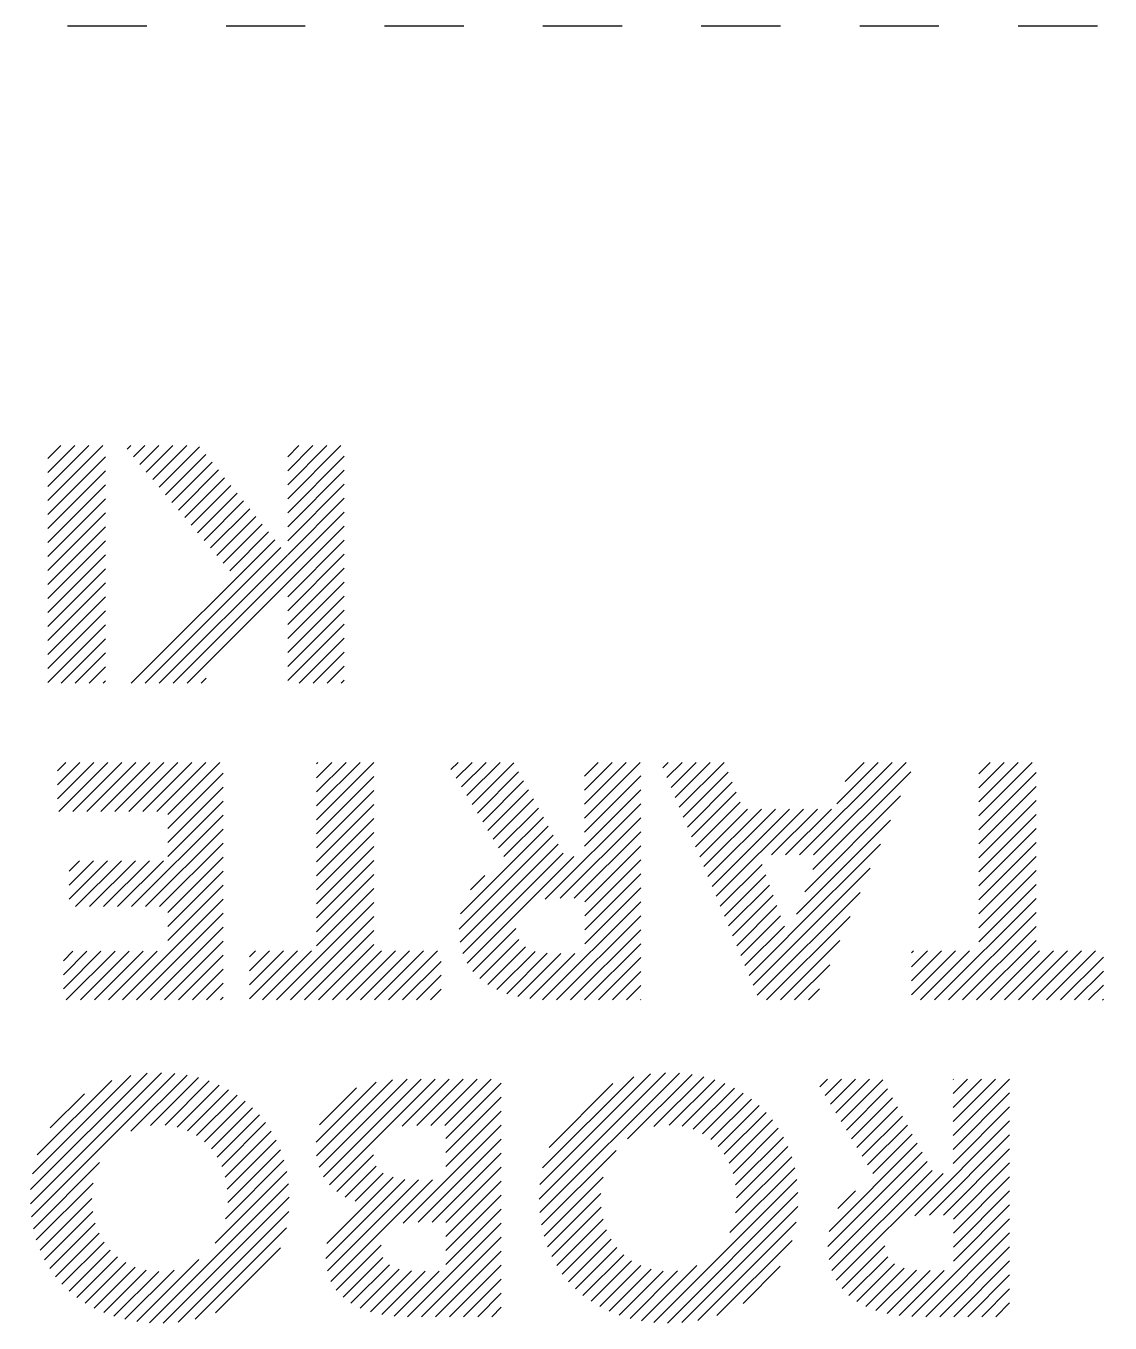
# Model space of a CAD drawing. Header units: millimetres. Extents: x -407 to 407, y -1471 to -78.
# Drawn here: x -117.6 to -49.2, y -276.9 to -195 of the extents above; entities that cross this region are included whole.
import ezdxf

# ---------------------------------------------------------------- set-up
doc = ezdxf.new("R2010")
doc.units = ezdxf.units.MM
doc.header["$MEASUREMENT"] = 0
doc.linetypes.add('Dashed', pattern=[10, 5, -5])
doc.layers.add('Etch2', color=5, linetype='Dashed', true_color=0x0000ff)
doc.layers.add('Opsoro logo', color=5, linetype='Continuous', true_color=0x0000ff)
pattern_1 = [(225, (0, 0), (0.4419417, -0.4419417), [])]

msp = doc.modelspace()

# ---------------------------------------------------------------- hatches: boundary and pattern name
at = {"layer": 'Opsoro logo'}
h = msp.add_hatch(dxfattribs=at)
h.set_pattern_fill('Hatch1', color=256, scale=5, angle=225, style=0, pattern_type=2)
h.set_pattern_definition(pattern_1)
h.paths.add_polyline_path([(-112.61, -221.5), (-112.61, -236.5), (-116.254, -236.5), (-116.254, -221.5)], flags=0)
h = msp.add_hatch(dxfattribs=at)
h.set_pattern_fill('Hatch1', color=256, scale=5, angle=225, style=0, pattern_type=2)
h.set_pattern_definition(pattern_1)
h.paths.add_polyline_path([(-106.72, -221.5), (-101.148, -228.407), (-101.106, -228.407), (-101.106, -221.5), (-97.547, -221.5), (-97.547, -236.5), (-101.106, -236.5), (-101.106, -230.398), (-101.169, -230.398), (-106.53, -236.5), (-111.064, -236.5), (-104.602, -229.593), (-111.445, -221.5)], flags=0)
h = msp.add_hatch(dxfattribs=at)
h.set_pattern_fill('Hatch1', color=256, scale=5, angle=225, style=0, pattern_type=2)
h.set_pattern_definition(pattern_1)
h.paths.add_polyline_path([(-105.178, -241.5), (-105.178, -256.5), (-115.263, -256.5), (-115.263, -253.428), (-108.674, -253.428), (-108.674, -250.61), (-114.903, -250.61), (-114.903, -247.708), (-108.674, -247.708), (-108.674, -244.593), (-115.644, -244.593), (-115.644, -241.5)], flags=0)
h = msp.add_hatch(dxfattribs=at)
h.set_pattern_fill('Hatch1', color=256, scale=5, angle=225, style=0, pattern_type=2)
h.set_pattern_definition(pattern_1)
h.paths.add_polyline_path([(-99.288, -253.407), (-99.288, -241.5), (-95.665, -241.5), (-95.665, -253.407), (-91.428, -253.407), (-91.428, -256.5), (-103.525, -256.5), (-103.525, -253.407)], flags=0)
h = msp.add_hatch(dxfattribs=at)
h.set_pattern_fill('Hatch1', color=256, scale=5, angle=225, style=0, pattern_type=2)
h.set_pattern_definition(pattern_1)
h.paths.add_polyline_path([(-86.852, -241.5), (-83.61, -247.453), (-82.381, -247.453), (-82.381, -241.5), (-78.822, -241.5), (-78.822, -256.5), (-84.542, -256.5), (-84.812, -256.497), (-85.079, -256.486), (-85.345, -256.469), (-85.61, -256.444), (-85.872, -256.413), (-86.133, -256.375), (-86.393, -256.33), (-86.65, -256.278), (-86.778, -256.249), (-86.904, -256.217), (-87.028, -256.183), (-87.151, -256.147), (-87.272, -256.109), (-87.391, -256.067), (-87.509, -256.024), (-87.625, -255.978), (-87.739, -255.93), (-87.852, -255.879), (-87.963, -255.826), (-88.073, -255.771), (-88.18, -255.713), (-88.286, -255.653), (-88.391, -255.59), (-88.494, -255.525), (-88.594, -255.458), (-88.692, -255.388), (-88.788, -255.315), (-88.881, -255.239), (-88.971, -255.161), (-89.059, -255.081), (-89.145, -254.997), (-89.227, -254.911), (-89.307, -254.822), (-89.385, -254.731), (-89.46, -254.637), (-89.532, -254.54), (-89.602, -254.441), (-89.67, -254.339), (-89.734, -254.234), (-89.797, -254.127), (-89.827, -254.072), (-89.856, -254.017), (-89.884, -253.961), (-89.911, -253.903), (-89.937, -253.845), (-89.962, -253.786), (-89.986, -253.727), (-90.01, -253.666), (-90.032, -253.605), (-90.054, -253.543), (-90.094, -253.416), (-90.13, -253.286), (-90.162, -253.153), (-90.191, -253.016), (-90.215, -252.876), (-90.236, -252.732), (-90.253, -252.586), (-90.267, -252.436), (-90.276, -252.283), (-90.282, -252.126), (-90.284, -251.966), (-90.281, -251.777), (-90.277, -251.684), (-90.271, -251.592), (-90.264, -251.501), (-90.255, -251.411), (-90.244, -251.322), (-90.232, -251.234), (-90.219, -251.147), (-90.203, -251.06), (-90.186, -250.975), (-90.168, -250.891), (-90.148, -250.807), (-90.126, -250.725), (-90.102, -250.643), (-90.077, -250.562), (-90.051, -250.483), (-90.022, -250.404), (-89.993, -250.326), (-89.961, -250.25), (-89.928, -250.174), (-89.893, -250.099), (-89.857, -250.025), (-89.819, -249.952), (-89.78, -249.88), (-89.738, -249.809), (-89.696, -249.739), (-89.651, -249.67), (-89.605, -249.601), (-89.558, -249.534), (-89.508, -249.468), (-89.458, -249.403), (-89.405, -249.338), (-89.352, -249.275), (-89.297, -249.213), (-89.241, -249.152), (-89.184, -249.093), (-89.125, -249.034), (-89.066, -248.977), (-89.005, -248.921), (-88.943, -248.866), (-88.879, -248.812), (-88.814, -248.759), (-88.749, -248.707), (-88.681, -248.657), (-88.613, -248.608), (-88.543, -248.56), (-88.472, -248.513), (-88.4, -248.467), (-88.327, -248.422), (-88.252, -248.379), (-88.177, -248.337), (-88.099, -248.295), (-88.021, -248.255), (-87.942, -248.217), (-87.861, -248.179), (-87.695, -248.107), (-87.525, -248.04), (-87.35, -247.977), (-87.169, -247.919), (-91.089, -241.5)], flags=0)
h.paths.add_polyline_path([(-86.703, -251.903), (-86.702, -251.832), (-86.7, -251.763), (-86.695, -251.695), (-86.688, -251.63), (-86.68, -251.566), (-86.669, -251.503), (-86.663, -251.473), (-86.657, -251.443), (-86.65, -251.413), (-86.642, -251.383), (-86.635, -251.355), (-86.626, -251.326), (-86.617, -251.298), (-86.608, -251.27), (-86.598, -251.243), (-86.588, -251.216), (-86.578, -251.19), (-86.566, -251.164), (-86.555, -251.138), (-86.543, -251.113), (-86.53, -251.088), (-86.517, -251.064), (-86.503, -251.04), (-86.489, -251.016), (-86.475, -250.993), (-86.46, -250.97), (-86.429, -250.926), (-86.397, -250.883), (-86.364, -250.841), (-86.329, -250.801), (-86.294, -250.762), (-86.258, -250.724), (-86.22, -250.688), (-86.182, -250.653), (-86.142, -250.619), (-86.101, -250.586), (-86.06, -250.555), (-86.017, -250.525), (-85.973, -250.497), (-85.928, -250.47), (-85.882, -250.444), (-85.835, -250.419), (-85.787, -250.396), (-85.738, -250.374), (-85.689, -250.352), (-85.639, -250.331), (-85.588, -250.312), (-85.537, -250.293), (-85.485, -250.275), (-85.432, -250.258), (-85.379, -250.242), (-85.325, -250.227), (-85.27, -250.212), (-85.215, -250.199), (-85.159, -250.187), (-85.102, -250.175), (-84.987, -250.155), (-84.871, -250.137), (-84.756, -250.122), (-84.641, -250.109), (-84.526, -250.099), (-84.413, -250.091), (-84.3, -250.085), (-84.188, -250.082), (-84.076, -250.081), (-82.36, -250.081), (-82.36, -253.576), (-84.288, -253.576), (-84.389, -253.575), (-84.491, -253.572), (-84.595, -253.567), (-84.699, -253.56), (-84.804, -253.551), (-84.91, -253.541), (-85.125, -253.513), (-85.179, -253.504), (-85.232, -253.495), (-85.285, -253.485), (-85.337, -253.474), (-85.388, -253.462), (-85.439, -253.449), (-85.489, -253.435), (-85.538, -253.42), (-85.587, -253.404), (-85.635, -253.388), (-85.682, -253.37), (-85.729, -253.352), (-85.775, -253.333), (-85.82, -253.312), (-85.865, -253.291), (-85.909, -253.269), (-85.952, -253.246), (-85.994, -253.222), (-86.036, -253.196), (-86.076, -253.17), (-86.115, -253.142), (-86.153, -253.113), (-86.19, -253.083), (-86.227, -253.052), (-86.262, -253.02), (-86.296, -252.986), (-86.329, -252.951), (-86.362, -252.916), (-86.393, -252.879), (-86.423, -252.84), (-86.453, -252.801), (-86.481, -252.761), (-86.495, -252.74), (-86.508, -252.719), (-86.521, -252.697), (-86.533, -252.675), (-86.545, -252.653), (-86.557, -252.63), (-86.568, -252.607), (-86.578, -252.584), (-86.588, -252.56), (-86.598, -252.536), (-86.608, -252.511), (-86.616, -252.486), (-86.625, -252.461), (-86.633, -252.435), (-86.641, -252.409), (-86.648, -252.382), (-86.655, -252.355), (-86.661, -252.327), (-86.667, -252.3), (-86.672, -252.271), (-86.682, -252.214), (-86.689, -252.155), (-86.696, -252.094), (-86.7, -252.032), (-86.703, -251.968)], flags=0)
h = msp.add_hatch(dxfattribs=at)
h.set_pattern_fill('Hatch1', color=256, scale=5, angle=225, style=0, pattern_type=2)
h.set_pattern_definition(pattern_1)
h.paths.add_polyline_path([(-73.547, -241.5), (-72.381, -244.445), (-66.576, -244.445), (-65.475, -241.5), (-61.534, -241.5), (-67.826, -256.5), (-71.343, -256.5), (-77.572, -241.5)], flags=0)
h.paths.add_polyline_path([(-69.521, -252.496), (-67.614, -247.347), (-71.386, -247.347)], flags=0)
h = msp.add_hatch(dxfattribs=at)
h.set_pattern_fill('Hatch1', color=256, scale=5, angle=225, style=0, pattern_type=2)
h.set_pattern_definition(pattern_1)
h.paths.add_polyline_path([(-57.487, -253.407), (-57.487, -241.5), (-53.864, -241.5), (-53.864, -253.407), (-49.627, -253.407), (-49.627, -256.5), (-61.725, -256.5), (-61.725, -253.407)], flags=0)
h = msp.add_hatch(dxfattribs=at)
h.set_pattern_fill('Hatch1', color=256, scale=5, angle=225, style=0, pattern_type=2)
h.set_pattern_definition(pattern_1)
h.paths.add_polyline_path([(-117.347, -269.064), (-117.345, -268.842), (-117.338, -268.623), (-117.326, -268.407), (-117.309, -268.193), (-117.287, -267.981), (-117.261, -267.772), (-117.23, -267.565), (-117.194, -267.361), (-117.153, -267.159), (-117.107, -266.959), (-117.057, -266.762), (-117.002, -266.567), (-116.942, -266.374), (-116.877, -266.184), (-116.807, -265.997), (-116.733, -265.811), (-116.654, -265.629), (-116.572, -265.45), (-116.486, -265.274), (-116.396, -265.102), (-116.302, -264.933), (-116.205, -264.767), (-116.104, -264.604), (-115.999, -264.445), (-115.891, -264.289), (-115.779, -264.136), (-115.663, -263.987), (-115.543, -263.841), (-115.42, -263.698), (-115.293, -263.559), (-115.162, -263.423), (-115.028, -263.29), (-114.89, -263.161), (-114.748, -263.036), (-114.604, -262.914), (-114.456, -262.796), (-114.305, -262.681), (-114.151, -262.571), (-113.994, -262.464), (-113.833, -262.361), (-113.669, -262.261), (-113.502, -262.166), (-113.332, -262.074), (-113.159, -261.985), (-112.982, -261.901), (-112.802, -261.82), (-112.619, -261.743), (-112.432, -261.669), (-112.243, -261.6), (-112.052, -261.535), (-111.859, -261.475), (-111.664, -261.419), (-111.467, -261.368), (-111.268, -261.321), (-111.067, -261.278), (-110.864, -261.24), (-110.659, -261.207), (-110.453, -261.178), (-110.244, -261.153), (-110.033, -261.133), (-109.82, -261.118), (-109.605, -261.106), (-109.388, -261.1), (-109.169, -261.097), (-108.951, -261.1), (-108.734, -261.106), (-108.519, -261.118), (-108.307, -261.133), (-108.096, -261.153), (-107.888, -261.178), (-107.682, -261.207), (-107.477, -261.24), (-107.275, -261.278), (-107.075, -261.321), (-106.877, -261.368), (-106.681, -261.419), (-106.487, -261.475), (-106.295, -261.535), (-106.105, -261.6), (-105.917, -261.669), (-105.732, -261.743), (-105.55, -261.82), (-105.371, -261.901), (-105.196, -261.985), (-105.023, -262.074), (-104.854, -262.166), (-104.687, -262.261), (-104.524, -262.361), (-104.364, -262.464), (-104.208, -262.571), (-104.054, -262.681), (-103.903, -262.796), (-103.756, -262.914), (-103.612, -263.036), (-103.471, -263.161), (-103.333, -263.29), (-103.198, -263.423), (-103.067, -263.559), (-102.94, -263.698), (-102.817, -263.841), (-102.697, -263.987), (-102.581, -264.136), (-102.469, -264.289), (-102.361, -264.445), (-102.256, -264.604), (-102.155, -264.767), (-102.058, -264.933), (-101.964, -265.102), (-101.874, -265.274), (-101.788, -265.45), (-101.706, -265.629), (-101.627, -265.811), (-101.553, -265.997), (-101.483, -266.184), (-101.418, -266.374), (-101.358, -266.567), (-101.303, -266.762), (-101.253, -266.959), (-101.207, -267.159), (-101.166, -267.361), (-101.13, -267.565), (-101.099, -267.772), (-101.073, -267.981), (-101.051, -268.193), (-101.034, -268.407), (-101.022, -268.623), (-101.015, -268.842), (-101.013, -269.064), (-101.015, -269.287), (-101.022, -269.508), (-101.034, -269.727), (-101.051, -269.942), (-101.073, -270.155), (-101.099, -270.365), (-101.13, -270.572), (-101.166, -270.777), (-101.207, -270.979), (-101.253, -271.178), (-101.303, -271.374), (-101.358, -271.568), (-101.418, -271.759), (-101.483, -271.947), (-101.553, -272.133), (-101.627, -272.316), (-101.706, -272.495), (-101.788, -272.672), (-101.874, -272.845), (-101.964, -273.014), (-102.058, -273.18), (-102.155, -273.343), (-102.256, -273.502), (-102.361, -273.658), (-102.469, -273.811), (-102.581, -273.96), (-102.697, -274.106), (-102.817, -274.248), (-102.94, -274.387), (-103.067, -274.523), (-103.198, -274.655), (-103.333, -274.784), (-103.471, -274.909), (-103.612, -275.031), (-103.756, -275.149), (-103.903, -275.263), (-104.054, -275.374), (-104.208, -275.481), (-104.364, -275.585), (-104.524, -275.684), (-104.687, -275.78), (-104.854, -275.873), (-105.023, -275.962), (-105.196, -276.047), (-105.371, -276.129), (-105.55, -276.207), (-105.732, -276.281), (-105.917, -276.352), (-106.105, -276.418), (-106.295, -276.481), (-106.487, -276.539), (-106.681, -276.593), (-106.877, -276.642), (-107.075, -276.687), (-107.275, -276.728), (-107.477, -276.765), (-107.682, -276.797), (-107.888, -276.825), (-108.096, -276.849), (-108.307, -276.868), (-108.519, -276.883), (-108.734, -276.894), (-108.951, -276.9), (-109.169, -276.903), (-109.388, -276.9), (-109.605, -276.894), (-109.82, -276.883), (-110.033, -276.868), (-110.244, -276.849), (-110.453, -276.825), (-110.659, -276.797), (-110.864, -276.765), (-111.067, -276.728), (-111.268, -276.687), (-111.467, -276.642), (-111.664, -276.593), (-111.859, -276.539), (-112.052, -276.481), (-112.243, -276.418), (-112.432, -276.352), (-112.619, -276.281), (-112.802, -276.207), (-112.982, -276.129), (-113.159, -276.047), (-113.332, -275.962), (-113.502, -275.873), (-113.669, -275.78), (-113.833, -275.684), (-113.994, -275.585), (-114.151, -275.481), (-114.305, -275.374), (-114.456, -275.263), (-114.604, -275.149), (-114.748, -275.031), (-114.89, -274.909), (-115.028, -274.784), (-115.162, -274.655), (-115.293, -274.523), (-115.42, -274.387), (-115.543, -274.248), (-115.663, -274.106), (-115.779, -273.96), (-115.891, -273.811), (-115.999, -273.658), (-116.104, -273.502), (-116.205, -273.343), (-116.302, -273.18), (-116.396, -273.014), (-116.486, -272.845), (-116.572, -272.672), (-116.654, -272.495), (-116.733, -272.316), (-116.807, -272.133), (-116.877, -271.947), (-116.942, -271.759), (-117.002, -271.568), (-117.057, -271.374), (-117.107, -271.178), (-117.153, -270.979), (-117.194, -270.777), (-117.23, -270.572), (-117.261, -270.365), (-117.287, -270.155), (-117.309, -269.942), (-117.326, -269.727), (-117.338, -269.508), (-117.345, -269.287)], flags=0)
h.paths.add_polyline_path([(-113.47, -269.064), (-113.469, -268.937), (-113.465, -268.812), (-113.459, -268.688), (-113.45, -268.565), (-113.439, -268.443), (-113.426, -268.323), (-113.41, -268.204), (-113.391, -268.086), (-113.37, -267.97), (-113.346, -267.854), (-113.32, -267.74), (-113.292, -267.628), (-113.261, -267.516), (-113.227, -267.406), (-113.191, -267.296), (-113.153, -267.189), (-113.112, -267.082), (-113.069, -266.978), (-113.024, -266.875), (-112.978, -266.775), (-112.929, -266.676), (-112.878, -266.579), (-112.826, -266.484), (-112.771, -266.391), (-112.715, -266.3), (-112.656, -266.211), (-112.595, -266.124), (-112.533, -266.039), (-112.468, -265.955), (-112.402, -265.874), (-112.333, -265.794), (-112.263, -265.716), (-112.19, -265.64), (-112.116, -265.567), (-112.041, -265.495), (-111.963, -265.425), (-111.885, -265.358), (-111.804, -265.293), (-111.722, -265.229), (-111.638, -265.168), (-111.552, -265.109), (-111.465, -265.052), (-111.376, -264.996), (-111.285, -264.943), (-111.193, -264.893), (-111.099, -264.844), (-111.004, -264.797), (-110.907, -264.752), (-110.808, -264.71), (-110.708, -264.67), (-110.607, -264.633), (-110.504, -264.599), (-110.4, -264.568), (-110.295, -264.539), (-110.188, -264.513), (-110.081, -264.49), (-109.971, -264.469), (-109.861, -264.452), (-109.749, -264.437), (-109.636, -264.424), (-109.521, -264.415), (-109.405, -264.408), (-109.288, -264.404), (-109.169, -264.403), (-109.051, -264.404), (-108.934, -264.408), (-108.818, -264.415), (-108.703, -264.424), (-108.59, -264.437), (-108.478, -264.452), (-108.368, -264.469), (-108.258, -264.49), (-108.151, -264.513), (-108.044, -264.539), (-107.939, -264.568), (-107.835, -264.599), (-107.732, -264.633), (-107.631, -264.67), (-107.531, -264.71), (-107.432, -264.752), (-107.335, -264.797), (-107.24, -264.844), (-107.146, -264.893), (-107.054, -264.943), (-106.964, -264.996), (-106.876, -265.052), (-106.789, -265.109), (-106.704, -265.168), (-106.621, -265.229), (-106.539, -265.293), (-106.459, -265.358), (-106.381, -265.425), (-106.305, -265.495), (-106.231, -265.567), (-106.158, -265.64), (-106.087, -265.716), (-106.018, -265.794), (-105.95, -265.874), (-105.885, -265.955), (-105.821, -266.039), (-105.76, -266.124), (-105.7, -266.211), (-105.642, -266.3), (-105.586, -266.391), (-105.532, -266.484), (-105.48, -266.579), (-105.43, -266.676), (-105.382, -266.775), (-105.335, -266.875), (-105.291, -266.978), (-105.248, -267.082), (-105.208, -267.189), (-105.169, -267.296), (-105.133, -267.406), (-105.1, -267.516), (-105.069, -267.628), (-105.04, -267.74), (-105.014, -267.854), (-104.99, -267.97), (-104.969, -268.086), (-104.951, -268.204), (-104.935, -268.323), (-104.921, -268.443), (-104.91, -268.565), (-104.901, -268.688), (-104.895, -268.812), (-104.891, -268.937), (-104.89, -269.064), (-104.891, -269.185), (-104.895, -269.305), (-104.901, -269.425), (-104.909, -269.543), (-104.92, -269.66), (-104.933, -269.777), (-104.949, -269.892), (-104.967, -270.006), (-104.987, -270.12), (-105.01, -270.232), (-105.035, -270.344), (-105.063, -270.454), (-105.093, -270.563), (-105.125, -270.672), (-105.16, -270.779), (-105.197, -270.886), (-105.236, -270.991), (-105.278, -271.094), (-105.322, -271.195), (-105.367, -271.294), (-105.415, -271.391), (-105.465, -271.487), (-105.517, -271.58), (-105.57, -271.672), (-105.626, -271.762), (-105.684, -271.85), (-105.745, -271.936), (-105.807, -272.02), (-105.871, -272.102), (-105.937, -272.182), (-106.006, -272.26), (-106.076, -272.337), (-106.149, -272.411), (-106.223, -272.484), (-106.298, -272.554), (-106.376, -272.623), (-106.454, -272.689), (-106.535, -272.754), (-106.617, -272.817), (-106.701, -272.877), (-106.787, -272.936), (-106.874, -272.992), (-106.963, -273.047), (-107.053, -273.1), (-107.146, -273.15), (-107.24, -273.199), (-107.335, -273.246), (-107.432, -273.29), (-107.531, -273.333), (-107.631, -273.372), (-107.732, -273.409), (-107.835, -273.443), (-107.939, -273.475), (-108.044, -273.503), (-108.151, -273.529), (-108.258, -273.552), (-108.368, -273.573), (-108.478, -273.591), (-108.59, -273.606), (-108.703, -273.618), (-108.818, -273.628), (-108.934, -273.634), (-109.051, -273.638), (-109.169, -273.64), (-109.288, -273.638), (-109.405, -273.634), (-109.521, -273.628), (-109.636, -273.618), (-109.75, -273.606), (-109.862, -273.591), (-109.973, -273.573), (-110.083, -273.552), (-110.192, -273.529), (-110.299, -273.503), (-110.405, -273.475), (-110.51, -273.443), (-110.614, -273.409), (-110.716, -273.372), (-110.817, -273.333), (-110.917, -273.29), (-111.016, -273.246), (-111.112, -273.199), (-111.207, -273.15), (-111.3, -273.1), (-111.391, -273.047), (-111.48, -272.992), (-111.568, -272.936), (-111.654, -272.877), (-111.737, -272.817), (-111.819, -272.754), (-111.9, -272.689), (-111.978, -272.623), (-112.055, -272.554), (-112.129, -272.484), (-112.202, -272.411), (-112.273, -272.337), (-112.343, -272.26), (-112.41, -272.182), (-112.475, -272.102), (-112.539, -272.02), (-112.6, -271.936), (-112.66, -271.85), (-112.718, -271.762), (-112.774, -271.672), (-112.828, -271.58), (-112.88, -271.487), (-112.93, -271.391), (-112.978, -271.294), (-113.025, -271.195), (-113.069, -271.094), (-113.112, -270.991), (-113.153, -270.886), (-113.191, -270.779), (-113.227, -270.672), (-113.261, -270.563), (-113.292, -270.454), (-113.32, -270.344), (-113.346, -270.232), (-113.37, -270.12), (-113.391, -270.006), (-113.41, -269.892), (-113.426, -269.777), (-113.439, -269.66), (-113.45, -269.543), (-113.459, -269.425), (-113.465, -269.305), (-113.469, -269.185)], flags=0)
h = msp.add_hatch(dxfattribs=at)
h.set_pattern_fill('Hatch1', color=256, scale=5, angle=225, style=0, pattern_type=2)
h.set_pattern_definition(pattern_1)
h.paths.add_polyline_path([(-85.229, -269.064), (-85.226, -268.842), (-85.219, -268.623), (-85.207, -268.407), (-85.19, -268.193), (-85.169, -267.981), (-85.142, -267.772), (-85.111, -267.565), (-85.075, -267.361), (-85.034, -267.159), (-84.989, -266.959), (-84.938, -266.762), (-84.883, -266.567), (-84.823, -266.374), (-84.758, -266.184), (-84.689, -265.997), (-84.614, -265.811), (-84.536, -265.629), (-84.453, -265.45), (-84.367, -265.274), (-84.277, -265.102), (-84.184, -264.933), (-84.087, -264.767), (-83.986, -264.604), (-83.881, -264.445), (-83.772, -264.289), (-83.66, -264.136), (-83.544, -263.987), (-83.425, -263.841), (-83.301, -263.698), (-83.174, -263.559), (-83.043, -263.423), (-82.909, -263.29), (-82.771, -263.161), (-82.63, -263.036), (-82.485, -262.914), (-82.338, -262.796), (-82.187, -262.681), (-82.032, -262.571), (-81.875, -262.464), (-81.715, -262.361), (-81.551, -262.261), (-81.384, -262.166), (-81.213, -262.074), (-81.04, -261.985), (-80.863, -261.901), (-80.683, -261.82), (-80.5, -261.743), (-80.314, -261.669), (-80.125, -261.6), (-79.934, -261.535), (-79.741, -261.475), (-79.546, -261.419), (-79.349, -261.368), (-79.15, -261.321), (-78.949, -261.278), (-78.746, -261.24), (-78.541, -261.207), (-78.334, -261.178), (-78.125, -261.153), (-77.914, -261.133), (-77.701, -261.118), (-77.486, -261.106), (-77.27, -261.1), (-77.051, -261.097), (-76.832, -261.1), (-76.615, -261.106), (-76.401, -261.118), (-76.188, -261.133), (-75.978, -261.153), (-75.769, -261.178), (-75.563, -261.207), (-75.359, -261.24), (-75.156, -261.278), (-74.956, -261.321), (-74.758, -261.368), (-74.562, -261.419), (-74.368, -261.475), (-74.176, -261.535), (-73.986, -261.6), (-73.799, -261.669), (-73.614, -261.743), (-73.432, -261.82), (-73.253, -261.901), (-73.077, -261.985), (-72.905, -262.074), (-72.735, -262.166), (-72.569, -262.261), (-72.406, -262.361), (-72.246, -262.464), (-72.089, -262.571), (-71.935, -262.681), (-71.785, -262.796), (-71.637, -262.914), (-71.493, -263.036), (-71.352, -263.161), (-71.214, -263.29), (-71.079, -263.423), (-70.949, -263.559), (-70.822, -263.698), (-70.698, -263.841), (-70.579, -263.987), (-70.463, -264.136), (-70.351, -264.289), (-70.242, -264.445), (-70.137, -264.604), (-70.036, -264.767), (-69.939, -264.933), (-69.845, -265.102), (-69.756, -265.274), (-69.67, -265.45), (-69.587, -265.629), (-69.508, -265.811), (-69.434, -265.997), (-69.364, -266.184), (-69.3, -266.374), (-69.24, -266.567), (-69.184, -266.762), (-69.134, -266.959), (-69.088, -267.159), (-69.048, -267.361), (-69.012, -267.565), (-68.98, -267.772), (-68.954, -267.981), (-68.932, -268.193), (-68.916, -268.407), (-68.904, -268.623), (-68.896, -268.842), (-68.894, -269.064), (-68.896, -269.287), (-68.904, -269.508), (-68.916, -269.727), (-68.932, -269.942), (-68.954, -270.155), (-68.98, -270.365), (-69.012, -270.572), (-69.048, -270.777), (-69.088, -270.979), (-69.134, -271.178), (-69.184, -271.374), (-69.24, -271.568), (-69.3, -271.759), (-69.364, -271.947), (-69.434, -272.133), (-69.508, -272.316), (-69.587, -272.495), (-69.67, -272.672), (-69.756, -272.845), (-69.845, -273.014), (-69.939, -273.18), (-70.036, -273.343), (-70.137, -273.502), (-70.242, -273.658), (-70.351, -273.811), (-70.463, -273.96), (-70.579, -274.106), (-70.698, -274.248), (-70.822, -274.387), (-70.949, -274.523), (-71.079, -274.655), (-71.214, -274.784), (-71.352, -274.909), (-71.493, -275.031), (-71.637, -275.149), (-71.785, -275.263), (-71.935, -275.374), (-72.089, -275.481), (-72.246, -275.585), (-72.406, -275.684), (-72.569, -275.78), (-72.735, -275.873), (-72.905, -275.962), (-73.077, -276.047), (-73.253, -276.129), (-73.432, -276.207), (-73.614, -276.281), (-73.799, -276.352), (-73.986, -276.418), (-74.176, -276.481), (-74.368, -276.539), (-74.562, -276.593), (-74.758, -276.642), (-74.956, -276.687), (-75.156, -276.728), (-75.359, -276.765), (-75.563, -276.797), (-75.769, -276.825), (-75.978, -276.849), (-76.188, -276.868), (-76.401, -276.883), (-76.615, -276.894), (-76.832, -276.9), (-77.051, -276.903), (-77.27, -276.9), (-77.486, -276.894), (-77.701, -276.883), (-77.914, -276.868), (-78.125, -276.849), (-78.334, -276.825), (-78.541, -276.797), (-78.746, -276.765), (-78.949, -276.728), (-79.15, -276.687), (-79.349, -276.642), (-79.546, -276.593), (-79.741, -276.539), (-79.934, -276.481), (-80.125, -276.418), (-80.314, -276.352), (-80.5, -276.281), (-80.683, -276.207), (-80.863, -276.129), (-81.04, -276.047), (-81.213, -275.962), (-81.384, -275.873), (-81.551, -275.78), (-81.715, -275.684), (-81.875, -275.585), (-82.032, -275.481), (-82.187, -275.374), (-82.338, -275.263), (-82.485, -275.149), (-82.63, -275.031), (-82.771, -274.909), (-82.909, -274.784), (-83.043, -274.655), (-83.174, -274.523), (-83.301, -274.387), (-83.425, -274.248), (-83.544, -274.106), (-83.66, -273.96), (-83.772, -273.811), (-83.881, -273.658), (-83.986, -273.502), (-84.087, -273.343), (-84.184, -273.18), (-84.277, -273.014), (-84.367, -272.845), (-84.453, -272.672), (-84.536, -272.495), (-84.614, -272.316), (-84.689, -272.133), (-84.758, -271.947), (-84.823, -271.759), (-84.883, -271.568), (-84.938, -271.374), (-84.989, -271.178), (-85.034, -270.979), (-85.075, -270.777), (-85.111, -270.572), (-85.142, -270.365), (-85.169, -270.155), (-85.19, -269.942), (-85.207, -269.727), (-85.219, -269.508), (-85.226, -269.287)], flags=0)
h.paths.add_polyline_path([(-81.352, -269.064), (-81.35, -268.937), (-81.347, -268.812), (-81.341, -268.688), (-81.332, -268.565), (-81.321, -268.443), (-81.307, -268.323), (-81.291, -268.204), (-81.272, -268.086), (-81.251, -267.97), (-81.228, -267.854), (-81.201, -267.74), (-81.173, -267.628), (-81.142, -267.516), (-81.108, -267.406), (-81.072, -267.296), (-81.034, -267.189), (-80.993, -267.082), (-80.95, -266.978), (-80.906, -266.875), (-80.859, -266.775), (-80.81, -266.676), (-80.76, -266.579), (-80.707, -266.484), (-80.653, -266.391), (-80.596, -266.3), (-80.537, -266.211), (-80.477, -266.124), (-80.414, -266.039), (-80.35, -265.955), (-80.283, -265.874), (-80.215, -265.794), (-80.144, -265.716), (-80.072, -265.64), (-79.998, -265.567), (-79.922, -265.495), (-79.845, -265.425), (-79.766, -265.358), (-79.685, -265.293), (-79.603, -265.229), (-79.519, -265.168), (-79.433, -265.109), (-79.346, -265.052), (-79.257, -264.996), (-79.167, -264.943), (-79.075, -264.893), (-78.981, -264.844), (-78.885, -264.797), (-78.788, -264.752), (-78.689, -264.71), (-78.59, -264.67), (-78.488, -264.633), (-78.386, -264.599), (-78.282, -264.568), (-78.176, -264.539), (-78.07, -264.513), (-77.962, -264.49), (-77.853, -264.469), (-77.742, -264.452), (-77.63, -264.437), (-77.517, -264.424), (-77.402, -264.415), (-77.287, -264.408), (-77.169, -264.404), (-77.051, -264.403), (-76.932, -264.404), (-76.815, -264.408), (-76.699, -264.415), (-76.585, -264.424), (-76.472, -264.437), (-76.36, -264.452), (-76.249, -264.469), (-76.14, -264.49), (-76.032, -264.513), (-75.925, -264.539), (-75.82, -264.568), (-75.716, -264.599), (-75.613, -264.633), (-75.512, -264.67), (-75.412, -264.71), (-75.314, -264.752), (-75.216, -264.797), (-75.121, -264.844), (-75.027, -264.893), (-74.936, -264.943), (-74.845, -264.996), (-74.757, -265.052), (-74.67, -265.109), (-74.585, -265.168), (-74.502, -265.229), (-74.421, -265.293), (-74.341, -265.358), (-74.263, -265.425), (-74.187, -265.495), (-74.112, -265.567), (-74.039, -265.64), (-73.968, -265.716), (-73.899, -265.794), (-73.832, -265.874), (-73.766, -265.955), (-73.703, -266.039), (-73.641, -266.124), (-73.581, -266.211), (-73.524, -266.3), (-73.468, -266.391), (-73.414, -266.484), (-73.362, -266.579), (-73.311, -266.676), (-73.263, -266.775), (-73.217, -266.875), (-73.172, -266.978), (-73.13, -267.082), (-73.089, -267.189), (-73.05, -267.296), (-73.014, -267.406), (-72.981, -267.516), (-72.95, -267.628), (-72.921, -267.74), (-72.895, -267.854), (-72.872, -267.97), (-72.851, -268.086), (-72.832, -268.204), (-72.816, -268.323), (-72.802, -268.443), (-72.791, -268.565), (-72.782, -268.688), (-72.776, -268.812), (-72.772, -268.937), (-72.771, -269.064), (-72.772, -269.185), (-72.776, -269.305), (-72.782, -269.425), (-72.79, -269.543), (-72.801, -269.66), (-72.814, -269.777), (-72.83, -269.892), (-72.848, -270.006), (-72.868, -270.12), (-72.891, -270.232), (-72.916, -270.344), (-72.944, -270.454), (-72.974, -270.563), (-73.006, -270.672), (-73.041, -270.779), (-73.078, -270.886), (-73.118, -270.991), (-73.159, -271.094), (-73.203, -271.195), (-73.249, -271.294), (-73.296, -271.391), (-73.346, -271.487), (-73.398, -271.58), (-73.452, -271.672), (-73.508, -271.762), (-73.566, -271.85), (-73.626, -271.936), (-73.688, -272.02), (-73.752, -272.102), (-73.819, -272.182), (-73.887, -272.26), (-73.958, -272.337), (-74.03, -272.411), (-74.104, -272.484), (-74.18, -272.554), (-74.257, -272.623), (-74.336, -272.689), (-74.416, -272.754), (-74.499, -272.817), (-74.583, -272.877), (-74.668, -272.936), (-74.755, -272.992), (-74.844, -273.047), (-74.935, -273.1), (-75.027, -273.15), (-75.121, -273.199), (-75.216, -273.246), (-75.314, -273.29), (-75.412, -273.333), (-75.512, -273.372), (-75.613, -273.409), (-75.716, -273.443), (-75.82, -273.475), (-75.925, -273.503), (-76.032, -273.529), (-76.14, -273.552), (-76.249, -273.573), (-76.36, -273.591), (-76.472, -273.606), (-76.585, -273.618), (-76.699, -273.628), (-76.815, -273.634), (-76.932, -273.638), (-77.051, -273.64), (-77.169, -273.638), (-77.287, -273.634), (-77.403, -273.628), (-77.518, -273.618), (-77.631, -273.606), (-77.744, -273.591), (-77.855, -273.573), (-77.965, -273.552), (-78.073, -273.529), (-78.181, -273.503), (-78.287, -273.475), (-78.392, -273.443), (-78.495, -273.409), (-78.598, -273.372), (-78.699, -273.333), (-78.799, -273.29), (-78.897, -273.246), (-78.994, -273.199), (-79.088, -273.15), (-79.181, -273.1), (-79.273, -273.047), (-79.362, -272.992), (-79.449, -272.936), (-79.535, -272.877), (-79.619, -272.817), (-79.701, -272.754), (-79.781, -272.689), (-79.859, -272.623), (-79.936, -272.554), (-80.011, -272.484), (-80.084, -272.411), (-80.155, -272.337), (-80.224, -272.26), (-80.291, -272.182), (-80.357, -272.102), (-80.42, -272.02), (-80.482, -271.936), (-80.541, -271.85), (-80.599, -271.762), (-80.655, -271.672), (-80.709, -271.58), (-80.761, -271.487), (-80.811, -271.391), (-80.86, -271.294), (-80.906, -271.195), (-80.951, -271.094), (-80.993, -270.991), (-81.034, -270.886), (-81.072, -270.779), (-81.108, -270.672), (-81.142, -270.563), (-81.173, -270.454), (-81.201, -270.344), (-81.228, -270.232), (-81.251, -270.12), (-81.272, -270.006), (-81.291, -269.892), (-81.307, -269.777), (-81.321, -269.66), (-81.332, -269.543), (-81.341, -269.425), (-81.347, -269.305), (-81.35, -269.185)], flags=0)
h = msp.add_hatch(dxfattribs=at)
h.set_pattern_fill('Hatch1', color=256, scale=5, angle=225, style=0, pattern_type=2)
h.set_pattern_definition(pattern_1)
h.paths.add_polyline_path([(-99.318, -265.864), (-99.316, -265.712), (-99.31, -265.563), (-99.301, -265.417), (-99.287, -265.274), (-99.27, -265.135), (-99.249, -264.998), (-99.225, -264.864), (-99.196, -264.734), (-99.164, -264.606), (-99.127, -264.481), (-99.108, -264.42), (-99.087, -264.36), (-99.066, -264.3), (-99.044, -264.242), (-99.02, -264.184), (-98.996, -264.126), (-98.971, -264.07), (-98.945, -264.014), (-98.918, -263.959), (-98.89, -263.905), (-98.86, -263.851), (-98.831, -263.799), (-98.768, -263.695), (-98.704, -263.595), (-98.637, -263.496), (-98.567, -263.401), (-98.495, -263.308), (-98.42, -263.217), (-98.343, -263.129), (-98.264, -263.044), (-98.182, -262.961), (-98.097, -262.881), (-98.01, -262.803), (-97.921, -262.728), (-97.829, -262.656), (-97.734, -262.586), (-97.638, -262.518), (-97.538, -262.453), (-97.437, -262.391), (-97.333, -262.331), (-97.228, -262.273), (-97.122, -262.217), (-97.013, -262.164), (-96.903, -262.112), (-96.791, -262.063), (-96.677, -262.016), (-96.562, -261.972), (-96.445, -261.93), (-96.326, -261.889), (-96.205, -261.852), (-96.083, -261.816), (-95.959, -261.783), (-95.833, -261.751), (-95.706, -261.722), (-95.448, -261.67), (-95.188, -261.625), (-94.927, -261.587), (-94.665, -261.556), (-94.4, -261.531), (-94.134, -261.514), (-93.867, -261.503), (-93.597, -261.5), (-87.623, -261.5), (-87.623, -276.5), (-93.597, -276.5), (-93.815, -276.497), (-94.034, -276.489), (-94.255, -276.475), (-94.477, -276.455), (-94.7, -276.43), (-94.924, -276.399), (-95.15, -276.362), (-95.377, -276.32), (-95.49, -276.296), (-95.602, -276.271), (-95.713, -276.243), (-95.822, -276.214), (-95.93, -276.183), (-96.037, -276.149), (-96.142, -276.114), (-96.246, -276.076), (-96.348, -276.037), (-96.45, -275.995), (-96.55, -275.952), (-96.648, -275.907), (-96.746, -275.859), (-96.842, -275.81), (-96.936, -275.759), (-97.03, -275.706), (-97.121, -275.65), (-97.211, -275.592), (-97.298, -275.532), (-97.383, -275.469), (-97.466, -275.404), (-97.547, -275.337), (-97.626, -275.267), (-97.702, -275.194), (-97.777, -275.12), (-97.849, -275.043), (-97.919, -274.963), (-97.987, -274.881), (-98.053, -274.797), (-98.116, -274.71), (-98.178, -274.621), (-98.237, -274.53), (-98.266, -274.483), (-98.294, -274.435), (-98.321, -274.387), (-98.347, -274.338), (-98.372, -274.288), (-98.396, -274.237), (-98.419, -274.186), (-98.441, -274.134), (-98.463, -274.081), (-98.483, -274.027), (-98.503, -273.972), (-98.521, -273.917), (-98.539, -273.861), (-98.556, -273.804), (-98.572, -273.746), (-98.587, -273.688), (-98.614, -273.568), (-98.638, -273.446), (-98.658, -273.32), (-98.674, -273.191), (-98.687, -273.059), (-98.696, -272.924), (-98.702, -272.786), (-98.703, -272.644), (-98.701, -272.49), (-98.697, -272.414), (-98.693, -272.338), (-98.687, -272.264), (-98.68, -272.191), (-98.671, -272.118), (-98.661, -272.046), (-98.65, -271.975), (-98.637, -271.905), (-98.623, -271.836), (-98.608, -271.768), (-98.591, -271.7), (-98.574, -271.633), (-98.554, -271.568), (-98.534, -271.503), (-98.512, -271.439), (-98.489, -271.375), (-98.464, -271.313), (-98.439, -271.251), (-98.411, -271.19), (-98.383, -271.131), (-98.353, -271.072), (-98.322, -271.013), (-98.29, -270.956), (-98.256, -270.9), (-98.221, -270.844), (-98.184, -270.789), (-98.147, -270.735), (-98.108, -270.682), (-98.067, -270.63), (-98.025, -270.578), (-97.983, -270.528), (-97.939, -270.478), (-97.895, -270.429), (-97.849, -270.382), (-97.803, -270.335), (-97.756, -270.289), (-97.709, -270.243), (-97.66, -270.199), (-97.611, -270.156), (-97.56, -270.113), (-97.509, -270.071), (-97.457, -270.031), (-97.405, -269.991), (-97.351, -269.952), (-97.297, -269.914), (-97.242, -269.877), (-97.185, -269.84), (-97.129, -269.805), (-97.071, -269.77), (-97.012, -269.737), (-96.893, -269.672), (-96.77, -269.611), (-96.644, -269.554), (-96.515, -269.5), (-96.382, -269.449), (-96.246, -269.403), (-96.246, -269.36), (-96.325, -269.346), (-96.404, -269.331), (-96.482, -269.314), (-96.559, -269.296), (-96.636, -269.276), (-96.712, -269.255), (-96.788, -269.233), (-96.863, -269.209), (-96.937, -269.184), (-97.011, -269.157), (-97.085, -269.129), (-97.157, -269.1), (-97.23, -269.069), (-97.301, -269.037), (-97.372, -269.003), (-97.443, -268.968), (-97.512, -268.932), (-97.581, -268.894), (-97.648, -268.855), (-97.714, -268.815), (-97.779, -268.774), (-97.843, -268.731), (-97.906, -268.688), (-97.967, -268.642), (-98.027, -268.596), (-98.087, -268.549), (-98.145, -268.5), (-98.202, -268.45), (-98.257, -268.399), (-98.312, -268.346), (-98.365, -268.292), (-98.417, -268.237), (-98.468, -268.181), (-98.518, -268.124), (-98.566, -268.065), (-98.613, -268.006), (-98.659, -267.945), (-98.703, -267.883), (-98.746, -267.82), (-98.788, -267.755), (-98.829, -267.69), (-98.868, -267.623), (-98.905, -267.555), (-98.942, -267.486), (-98.977, -267.416), (-99.011, -267.345), (-99.043, -267.273), (-99.074, -267.199), (-99.104, -267.124), (-99.131, -267.049), (-99.157, -266.971), (-99.181, -266.893), (-99.203, -266.814), (-99.223, -266.733), (-99.241, -266.652), (-99.257, -266.569), (-99.271, -266.485), (-99.284, -266.4), (-99.294, -266.313), (-99.303, -266.226), (-99.309, -266.137), (-99.314, -266.047), (-99.317, -265.957)], flags=0)
h.paths.add_polyline_path([(-95.208, -272.157), (-95.207, -272.107), (-95.205, -272.058), (-95.203, -272.009), (-95.199, -271.962), (-95.194, -271.915), (-95.188, -271.869), (-95.181, -271.823), (-95.173, -271.779), (-95.163, -271.735), (-95.153, -271.692), (-95.141, -271.65), (-95.129, -271.608), (-95.115, -271.567), (-95.1, -271.527), (-95.084, -271.488), (-95.067, -271.45), (-95.049, -271.412), (-95.03, -271.375), (-95.01, -271.339), (-94.988, -271.304), (-94.966, -271.269), (-94.942, -271.235), (-94.918, -271.202), (-94.892, -271.17), (-94.865, -271.138), (-94.837, -271.107), (-94.808, -271.077), (-94.778, -271.048), (-94.747, -271.019), (-94.714, -270.992), (-94.681, -270.965), (-94.646, -270.939), (-94.611, -270.913), (-94.574, -270.889), (-94.537, -270.865), (-94.499, -270.842), (-94.46, -270.82), (-94.42, -270.798), (-94.379, -270.778), (-94.337, -270.758), (-94.294, -270.739), (-94.251, -270.721), (-94.206, -270.703), (-94.161, -270.687), (-94.115, -270.671), (-94.068, -270.656), (-94.02, -270.642), (-93.971, -270.629), (-93.921, -270.616), (-93.87, -270.605), (-93.819, -270.594), (-93.766, -270.584), (-93.659, -270.566), (-93.548, -270.551), (-93.433, -270.54), (-93.315, -270.532), (-93.193, -270.527), (-93.068, -270.525), (-91.119, -270.525), (-91.119, -273.619), (-92.898, -273.619), (-93.039, -273.617), (-93.176, -273.613), (-93.308, -273.606), (-93.435, -273.597), (-93.559, -273.585), (-93.677, -273.569), (-93.792, -273.552), (-93.902, -273.531), (-94.008, -273.508), (-94.059, -273.495), (-94.109, -273.482), (-94.158, -273.468), (-94.206, -273.453), (-94.253, -273.438), (-94.299, -273.422), (-94.343, -273.405), (-94.387, -273.388), (-94.429, -273.37), (-94.471, -273.351), (-94.511, -273.332), (-94.55, -273.311), (-94.588, -273.291), (-94.625, -273.269), (-94.661, -273.247), (-94.696, -273.224), (-94.729, -273.2), (-94.762, -273.175), (-94.793, -273.15), (-94.823, -273.123), (-94.852, -273.096), (-94.88, -273.068), (-94.893, -273.054), (-94.907, -273.04), (-94.92, -273.025), (-94.932, -273.01), (-94.945, -272.995), (-94.957, -272.98), (-94.969, -272.964), (-94.98, -272.949), (-94.991, -272.933), (-95.002, -272.917), (-95.013, -272.901), (-95.023, -272.884), (-95.033, -272.867), (-95.043, -272.851), (-95.053, -272.833), (-95.062, -272.816), (-95.071, -272.799), (-95.08, -272.781), (-95.096, -272.745), (-95.111, -272.708), (-95.126, -272.671), (-95.139, -272.632), (-95.151, -272.593), (-95.162, -272.553), (-95.171, -272.512), (-95.18, -272.471), (-95.187, -272.428), (-95.193, -272.385), (-95.199, -272.341), (-95.203, -272.296), (-95.205, -272.251), (-95.207, -272.204)], flags=0)
h.paths.add_polyline_path([(-95.695, -266.203), (-95.694, -266.135), (-95.691, -266.069), (-95.687, -266.004), (-95.68, -265.941), (-95.672, -265.879), (-95.662, -265.819), (-95.656, -265.789), (-95.65, -265.76), (-95.644, -265.731), (-95.637, -265.703), (-95.629, -265.675), (-95.621, -265.647), (-95.613, -265.62), (-95.604, -265.593), (-95.595, -265.567), (-95.585, -265.541), (-95.575, -265.516), (-95.564, -265.49), (-95.553, -265.466), (-95.541, -265.441), (-95.529, -265.417), (-95.516, -265.394), (-95.504, -265.37), (-95.49, -265.347), (-95.476, -265.325), (-95.462, -265.303), (-95.432, -265.26), (-95.401, -265.218), (-95.37, -265.177), (-95.337, -265.138), (-95.303, -265.1), (-95.268, -265.063), (-95.232, -265.028), (-95.194, -264.993), (-95.156, -264.96), (-95.117, -264.928), (-95.076, -264.897), (-95.035, -264.868), (-94.992, -264.84), (-94.949, -264.813), (-94.904, -264.787), (-94.858, -264.763), (-94.811, -264.739), (-94.764, -264.717), (-94.716, -264.695), (-94.667, -264.675), (-94.618, -264.655), (-94.568, -264.636), (-94.517, -264.618), (-94.466, -264.601), (-94.414, -264.585), (-94.361, -264.57), (-94.308, -264.556), (-94.254, -264.542), (-94.2, -264.53), (-94.144, -264.518), (-94.088, -264.508), (-94.032, -264.498), (-93.918, -264.481), (-93.806, -264.465), (-93.695, -264.453), (-93.584, -264.442), (-93.475, -264.434), (-93.366, -264.428), (-93.259, -264.425), (-93.153, -264.424), (-91.119, -264.424), (-91.119, -267.856), (-93.131, -267.856), (-93.275, -267.855), (-93.415, -267.85), (-93.552, -267.843), (-93.685, -267.833), (-93.814, -267.821), (-93.94, -267.805), (-94.062, -267.787), (-94.18, -267.766), (-94.295, -267.742), (-94.406, -267.715), (-94.513, -267.686), (-94.617, -267.653), (-94.668, -267.636), (-94.717, -267.618), (-94.766, -267.6), (-94.814, -267.58), (-94.861, -267.56), (-94.907, -267.539), (-94.952, -267.518), (-94.996, -267.496), (-95.039, -267.473), (-95.08, -267.449), (-95.101, -267.436), (-95.121, -267.423), (-95.14, -267.41), (-95.16, -267.397), (-95.179, -267.383), (-95.197, -267.369), (-95.215, -267.355), (-95.233, -267.341), (-95.251, -267.326), (-95.268, -267.311), (-95.285, -267.296), (-95.302, -267.28), (-95.318, -267.264), (-95.334, -267.248), (-95.349, -267.231), (-95.364, -267.215), (-95.379, -267.198), (-95.394, -267.181), (-95.408, -267.163), (-95.422, -267.145), (-95.435, -267.127), (-95.448, -267.109), (-95.461, -267.09), (-95.474, -267.071), (-95.486, -267.052), (-95.498, -267.032), (-95.509, -267.013), (-95.52, -266.993), (-95.531, -266.972), (-95.541, -266.952), (-95.551, -266.931), (-95.561, -266.91), (-95.57, -266.888), (-95.58, -266.866), (-95.588, -266.844), (-95.597, -266.822), (-95.612, -266.777), (-95.627, -266.73), (-95.64, -266.683), (-95.651, -266.634), (-95.661, -266.584), (-95.67, -266.533), (-95.678, -266.481), (-95.684, -266.428), (-95.689, -266.373), (-95.692, -266.318), (-95.694, -266.261)], flags=0)
h = msp.add_hatch(dxfattribs=at)
h.set_pattern_fill('Hatch1', color=256, scale=5, angle=225, style=0, pattern_type=2)
h.set_pattern_definition(pattern_1)
h.paths.add_polyline_path([(-63.576, -261.5), (-60.335, -267.453), (-59.106, -267.453), (-59.106, -261.5), (-55.547, -261.5), (-55.547, -276.5), (-61.267, -276.5), (-61.536, -276.497), (-61.804, -276.486), (-62.07, -276.469), (-62.334, -276.444), (-62.597, -276.413), (-62.858, -276.375), (-63.117, -276.33), (-63.375, -276.278), (-63.503, -276.249), (-63.629, -276.217), (-63.753, -276.183), (-63.876, -276.147), (-63.997, -276.109), (-64.116, -276.067), (-64.234, -276.024), (-64.35, -275.978), (-64.464, -275.93), (-64.577, -275.879), (-64.688, -275.826), (-64.797, -275.771), (-64.905, -275.713), (-65.011, -275.653), (-65.115, -275.59), (-65.218, -275.525), (-65.319, -275.458), (-65.417, -275.388), (-65.513, -275.315), (-65.606, -275.239), (-65.696, -275.161), (-65.784, -275.081), (-65.869, -274.997), (-65.952, -274.911), (-66.032, -274.822), (-66.11, -274.731), (-66.185, -274.637), (-66.257, -274.54), (-66.327, -274.441), (-66.394, -274.339), (-66.459, -274.234), (-66.521, -274.127), (-66.551, -274.072), (-66.58, -274.017), (-66.608, -273.961), (-66.635, -273.903), (-66.662, -273.845), (-66.687, -273.786), (-66.711, -273.727), (-66.734, -273.666), (-66.757, -273.605), (-66.778, -273.543), (-66.818, -273.416), (-66.854, -273.286), (-66.887, -273.153), (-66.915, -273.016), (-66.94, -272.876), (-66.961, -272.732), (-66.978, -272.586), (-66.991, -272.436), (-67.001, -272.283), (-67.007, -272.126), (-67.008, -271.966), (-67.005, -271.777), (-67.001, -271.684), (-66.996, -271.592), (-66.988, -271.501), (-66.979, -271.411), (-66.969, -271.322), (-66.957, -271.234), (-66.943, -271.147), (-66.928, -271.06), (-66.911, -270.975), (-66.892, -270.891), (-66.872, -270.807), (-66.85, -270.725), (-66.827, -270.643), (-66.802, -270.562), (-66.775, -270.483), (-66.747, -270.404), (-66.717, -270.326), (-66.686, -270.25), (-66.653, -270.174), (-66.618, -270.099), (-66.582, -270.025), (-66.544, -269.952), (-66.504, -269.88), (-66.463, -269.809), (-66.42, -269.739), (-66.376, -269.67), (-66.33, -269.601), (-66.282, -269.534), (-66.233, -269.468), (-66.182, -269.403), (-66.13, -269.338), (-66.076, -269.275), (-66.022, -269.213), (-65.966, -269.152), (-65.908, -269.093), (-65.85, -269.034), (-65.79, -268.977), (-65.729, -268.921), (-65.667, -268.866), (-65.604, -268.812), (-65.539, -268.759), (-65.473, -268.707), (-65.406, -268.657), (-65.338, -268.608), (-65.268, -268.56), (-65.197, -268.513), (-65.125, -268.467), (-65.052, -268.422), (-64.977, -268.379), (-64.901, -268.337), (-64.824, -268.295), (-64.746, -268.255), (-64.666, -268.217), (-64.585, -268.179), (-64.42, -268.107), (-64.25, -268.04), (-64.074, -267.977), (-63.894, -267.919), (-67.814, -261.5)], flags=0)
h.paths.add_polyline_path([(-63.428, -271.903), (-63.427, -271.832), (-63.424, -271.763), (-63.419, -271.695), (-63.413, -271.63), (-63.404, -271.566), (-63.394, -271.503), (-63.388, -271.473), (-63.381, -271.443), (-63.374, -271.413), (-63.367, -271.383), (-63.359, -271.355), (-63.351, -271.326), (-63.342, -271.298), (-63.333, -271.27), (-63.323, -271.243), (-63.313, -271.216), (-63.302, -271.19), (-63.291, -271.164), (-63.279, -271.138), (-63.267, -271.113), (-63.255, -271.088), (-63.241, -271.064), (-63.228, -271.04), (-63.214, -271.016), (-63.199, -270.993), (-63.184, -270.97), (-63.153, -270.926), (-63.121, -270.883), (-63.088, -270.841), (-63.054, -270.801), (-63.019, -270.762), (-62.982, -270.724), (-62.945, -270.688), (-62.906, -270.653), (-62.867, -270.619), (-62.826, -270.586), (-62.784, -270.555), (-62.741, -270.525), (-62.697, -270.497), (-62.653, -270.47), (-62.606, -270.444), (-62.559, -270.419), (-62.511, -270.396), (-62.463, -270.374), (-62.413, -270.352), (-62.363, -270.331), (-62.313, -270.312), (-62.261, -270.293), (-62.209, -270.275), (-62.157, -270.258), (-62.103, -270.242), (-62.05, -270.227), (-61.995, -270.212), (-61.94, -270.199), (-61.884, -270.187), (-61.827, -270.175), (-61.712, -270.155), (-61.596, -270.137), (-61.48, -270.122), (-61.365, -270.109), (-61.251, -270.099), (-61.138, -270.091), (-61.025, -270.085), (-60.912, -270.082), (-60.801, -270.081), (-59.085, -270.081), (-59.085, -273.576), (-61.013, -273.576), (-61.114, -273.575), (-61.216, -273.572), (-61.319, -273.567), (-61.423, -273.56), (-61.528, -273.551), (-61.634, -273.541), (-61.85, -273.513), (-61.904, -273.504), (-61.957, -273.495), (-62.009, -273.485), (-62.061, -273.474), (-62.113, -273.462), (-62.163, -273.449), (-62.213, -273.435), (-62.263, -273.42), (-62.311, -273.404), (-62.359, -273.388), (-62.407, -273.37), (-62.453, -273.352), (-62.499, -273.333), (-62.545, -273.312), (-62.589, -273.291), (-62.633, -273.269), (-62.677, -273.246), (-62.719, -273.222), (-62.76, -273.196), (-62.8, -273.17), (-62.84, -273.142), (-62.878, -273.113), (-62.915, -273.083), (-62.951, -273.052), (-62.987, -273.02), (-63.021, -272.986), (-63.054, -272.951), (-63.086, -272.916), (-63.118, -272.879), (-63.148, -272.84), (-63.177, -272.801), (-63.206, -272.761), (-63.219, -272.74), (-63.232, -272.719), (-63.245, -272.697), (-63.258, -272.675), (-63.27, -272.653), (-63.281, -272.63), (-63.292, -272.607), (-63.303, -272.584), (-63.313, -272.56), (-63.323, -272.536), (-63.332, -272.511), (-63.341, -272.486), (-63.35, -272.461), (-63.358, -272.435), (-63.365, -272.409), (-63.372, -272.382), (-63.379, -272.355), (-63.385, -272.327), (-63.391, -272.3), (-63.397, -272.271), (-63.406, -272.214), (-63.414, -272.155), (-63.42, -272.094), (-63.424, -272.032), (-63.427, -271.968)], flags=0)

# ---------------------------------------------------------------- linework, layer by layer
at = {"layer": 'Etch2'}
msp.add_line((-155, -195), (155, -195), dxfattribs=at)

doc.saveas('drawing.dxf')
